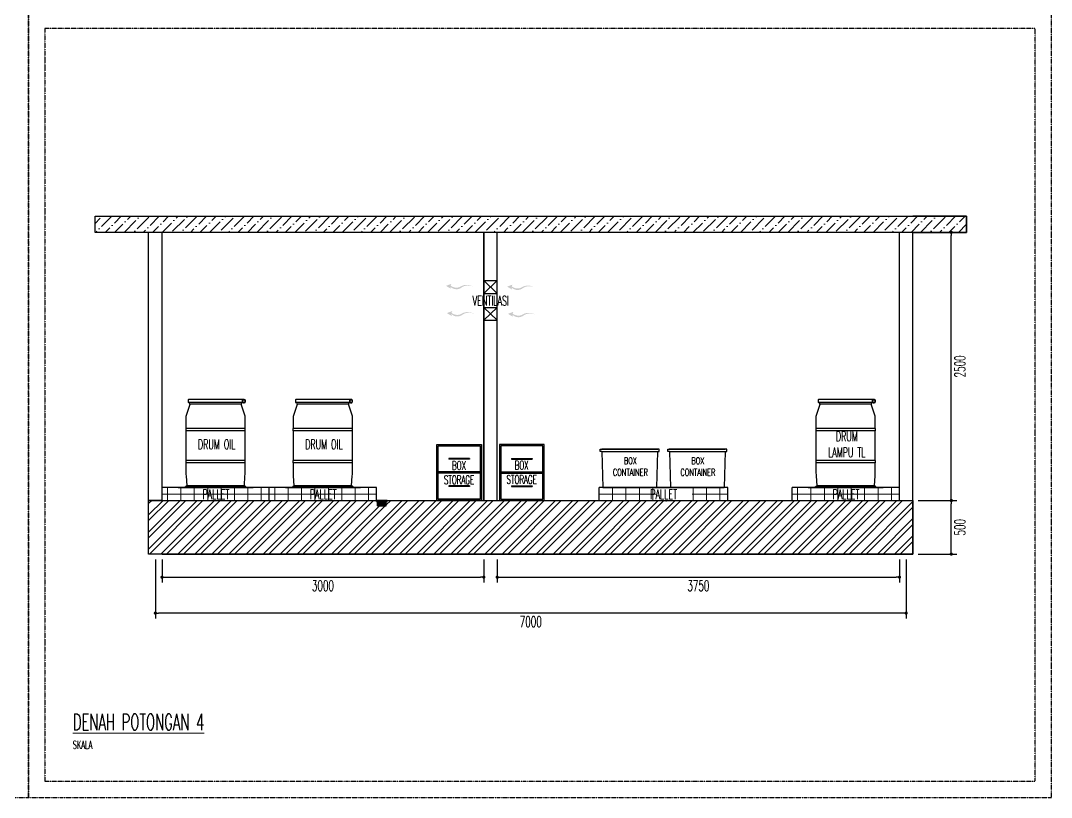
# Model space of a CAD drawing. Header units: millimetres. Extents: x 43312 to 271118, y 7927 to 51490.
# Drawn here: x 194605 to 204215, y 15735 to 22979 of the extents above; entities that cross this region are included whole.
import ezdxf

# ---------------------------------------------------------------- set-up
doc = ezdxf.new("R2010")
doc.units = ezdxf.units.MM
doc.header["$MEASUREMENT"] = 0
doc.linetypes.add('DASHDOT', pattern=[1, 0.5, -0.25, 0, -0.25])
doc.layers.add('C NOTASI', color=3, linetype='Continuous', lineweight=5)
doc.layers.add('inst ME', color=7, linetype='Continuous', lineweight=13)
doc.layers.add('Edges', color=7, linetype='Continuous')
doc.styles.add('300', font='rs.shx', dxfattribs={"width": 0.6, "height": 100})
doc.dimstyles.new('300', dxfattribs={"dimtxt": 50, "dimasz": 30, "dimexe": 50, "dimexo": 50, "dimgap": 30, "dimtad": 2, "dimdec": 0, "dimzin": 0, "dimtxsty": '300', "dimblk": 'DOT', "dimcen": 0.2, "dimclrd": 1, "dimclre": 1, "dimclrt": 3, "dimadec": 0, "dimazin": 0, "dimtfac": 1, "dimtdec": 0, "dimtix": 1, "dimtmove": 0, "dimatfit": 3, "dimfxl": 1, "dimtolj": 1, "dimtzin": 0, "dimarcsym": 0})

# ---------------------------------------------------------------- blocks, each defined once
blk = doc.blocks.new('plastic water drum fr')
at = {"layer": 'Edges'}
for p, q in [((-11.76, 17.52), (-11.77, 17.52)), ((-11.77, 17.52), (-11.77, 17.51)), ((-11.77, 17.52), (-11.69, 17.52)), ((-11.77, 17.51), (-11.77, 17.5)), ((-11.77, 17.51), (-11.69, 17.51)), ((-11.77, 17.5), (-11.77, 16.49)), ((-11.77, 17.5), (-11.69, 17.5)), ((-11.75, 17.53), (-11.76, 17.53)), ((-11.76, 17.53), (-11.76, 17.52)), ((-11.76, 17.53), (-11.68, 17.53)), ((-11.76, 17.52), (-11.69, 17.52)), ((-11.75, 17.53), (-11.75, 17.53)), ((-11.75, 17.53), (-11.75, 17.53)), ((-11.75, 17.53), (-11.74, 17.53)), ((-11.72, 17.53), (-11.74, 17.53)), ((-11.74, 17.53), (-11.74, 17.53)), ((-11.72, 17.53), (-11.72, 17.53)), ((-11.72, 17.53), (-11.71, 17.53)), ((-11.71, 17.53), (-11.7, 17.53)), ((-11.7, 17.53), (-11.68, 17.53)), ((-11.68, 17.53), (-11.69, 17.52)), ((-11.69, 17.52), (-11.69, 17.51)), ((-11.69, 17.52), (-11.69, 17.52)), ((-11.69, 17.52), (-10.71, 17.52)), ((-11.69, 17.52), (-10.71, 17.52)), ((-11.69, 17.51), (-11.69, 17.5)), ((-11.69, 17.51), (-10.71, 17.51)), ((-11.69, 17.5), (-11.69, 16.49)), ((-10.71, 17.5), (-11.69, 17.5)), ((-11.68, 17.53), (-11.68, 17.53)), ((-11.68, 17.53), (-11.67, 17.53)), ((-11.68, 17.53), (-10.71, 17.53)), ((-11.67, 17.53), (-11.67, 17.53)), ((-11.67, 17.53), (-11.67, 17.53)), ((-11.67, 17.53), (-11.67, 17.53)), ((-11.67, 17.53), (-11.67, 17.53)), ((-11.65, 17.53), (-11.67, 17.53)), ((-11.65, 17.53), (-11.54, 17.53)), ((-11.54, 17.55), (-11.53, 17.56)), ((-11.54, 17.53), (-11.54, 17.55)), ((-11.51, 17.53), (-11.54, 17.53)), ((-11.53, 17.6), (-11.52, 17.61)), ((-11.53, 17.59), (-11.53, 17.6)), ((-11.53, 17.58), (-11.53, 17.59)), ((-11.53, 17.56), (-11.53, 17.58)), ((-11.52, 17.63), (-11.51, 17.64)), ((-11.52, 17.61), (-11.52, 17.63)), ((-11.51, 17.65), (-11.5, 17.66)), ((-11.51, 17.64), (-11.51, 17.65)), ((-11.51, 17.53), (-11.51, 17.53)), ((-11.51, 17.53), (-11.41, 17.53)), ((-11.5, 17.66), (-11.48, 17.68)), ((-11.47, 17.68), (-11.48, 17.68)), ((-11.47, 17.68), (-11.44, 17.68)), ((-11.44, 17.68), (-11.07, 17.68)), ((-11.41, 17.57), (-11.41, 17.58)), ((-11.41, 17.58), (-11.41, 17.58)), ((-11.41, 17.56), (-11.41, 17.57)), ((-11.41, 17.55), (-11.41, 17.56)), ((-11.41, 17.55), (-11.41, 17.55)), ((-11.4, 17.55), (-11.41, 17.55)), ((-11.41, 17.55), (-11.41, 17.55)), ((-11.41, 17.55), (-11.4, 17.55)), ((-11.41, 17.54), (-11.41, 17.55)), ((-11.41, 17.55), (-11.41, 17.55)), ((-11.41, 17.53), (-11.41, 17.54)), ((-11.41, 17.54), (-11.41, 17.54)), ((-11.17, 17.54), (-11.41, 17.54)), ((-11.41, 17.53), (-11.36, 17.53)), ((-11.4, 17.55), (-11.4, 17.55)), ((-11.4, 17.55), (-11.22, 17.55)), ((-11.33, 17.53), (-11.36, 17.53)), ((-11.33, 17.53), (-11.33, 17.53)), ((-11.33, 17.53), (-11.17, 17.53)), ((-11.22, 17.55), (-11.21, 17.55)), ((-11.22, 17.55), (-11.22, 17.55)), ((-11.22, 17.55), (-11.12, 17.55)), ((-11.21, 17.55), (-11.2, 17.54)), ((-11.2, 17.54), (-11.19, 17.54)), ((-11.19, 17.54), (-11.17, 17.54)), ((-11.17, 17.53), (-11.17, 17.54)), ((-11.16, 17.53), (-11.17, 17.53)), ((-11.14, 17.53), (-11.16, 17.53)), ((-11.14, 17.53), (-11.13, 17.53)), ((-11.12, 17.53), (-11.13, 17.53)), ((-11.12, 17.55), (-11.12, 17.55)), ((-11.12, 17.55), (-11.12, 17.54)), ((-11.12, 17.55), (-11.1, 17.55)), ((-11.12, 17.54), (-11.12, 17.53)), ((-11.12, 17.53), (-11.12, 17.53)), ((-11.11, 17.53), (-11.12, 17.53)), ((-11.1, 17.53), (-11.11, 17.53)), ((-11.11, 17.53), (-11.11, 17.53)), ((-11.1, 17.53), (-11.11, 17.53)), ((-11.1, 17.55), (-11.09, 17.55)), ((-11.04, 17.53), (-11.1, 17.53)), ((-11.07, 17.68), (-11.06, 17.68)), ((-11.06, 17.68), (-11.03, 17.66)), ((-11.03, 17.53), (-11.04, 17.53)), ((-11.03, 17.53), (-11.04, 17.53)), ((-11.03, 17.66), (-11.03, 17.66)), ((-11.03, 17.66), (-11.02, 17.65)), ((-11.03, 17.53), (-11.03, 17.53)), ((-10.99, 17.53), (-11.03, 17.53)), ((-11.02, 17.65), (-11.01, 17.62)), ((-11.01, 17.62), (-11.01, 17.62)), ((-11.01, 17.62), (-11.01, 17.61)), ((-11.01, 17.61), (-11, 17.6)), ((-11, 17.6), (-11, 17.59)), ((-11, 17.59), (-11, 17.58)), ((-11, 17.58), (-11, 17.56)), ((-11, 17.56), (-11, 17.55)), ((-11, 17.55), (-10.99, 17.54)), ((-10.99, 17.54), (-10.99, 17.53)), ((-10.95, 17.53), (-10.99, 17.53)), ((-10.88, 17.57), (-10.95, 17.53)), ((-10.92, 17.53), (-10.95, 17.53)), ((-10.92, 17.53), (-10.92, 17.53)), ((-10.92, 17.53), (-10.91, 17.53)), ((-10.89, 17.53), (-10.91, 17.53)), ((-10.88, 17.53), (-10.89, 17.53)), ((-10.88, 17.57), (10.88, 17.57)), ((-10.88, 17.53), (-10.87, 17.53)), ((-10.85, 17.53), (-10.87, 17.53)), ((-10.85, 17.53), (-10.83, 17.53)), ((-10.85, 17.53), (-10.85, 17.53)), ((-10.83, 17.53), (-10.81, 17.53)), ((-10.83, 17.53), (-10.83, 17.53)), ((-10.8, 17.53), (-10.81, 17.53)), ((-10.79, 17.53), (-10.8, 17.53)), ((-10.79, 17.53), (-10.78, 17.53)), ((-10.77, 17.53), (-10.78, 17.53)), ((-10.76, 17.53), (-10.77, 17.53)), ((-10.74, 17.53), (-10.76, 17.53)), ((-10.72, 17.53), (-10.74, 17.53)), ((-10.74, 17.53), (-10.74, 17.53)), ((-10.71, 17.53), (-10.72, 17.53)), ((-10.71, 17.53), (-10.71, 17.53)), ((-10.71, 17.53), (-10.69, 17.53)), ((-10.7, 17.53), (-10.71, 17.53)), ((-10.71, 17.53), (-10.71, 17.52)), ((-10.71, 17.52), (-10.69, 17.52)), ((-10.71, 17.52), (-10.71, 17.51)), ((-10.71, 17.52), (-10.69, 17.52)), ((-10.71, 17.52), (-10.71, 17.52)), ((-10.71, 17.51), (-10.71, 17.5)), ((-10.71, 17.51), (-10.69, 17.51)), ((-10.71, 17.5), (-10.69, 17.5)), ((-10.71, 17.5), (-10.71, 16.49)), ((-10.69, 17.53), (-10.7, 17.53)), ((-10.69, 17.53), (-10.69, 17.52)), ((-10.69, 17.53), (-10.67, 17.53)), ((-10.69, 17.53), (-10.69, 17.53)), ((-10.68, 17.53), (-10.69, 17.53)), ((-10.69, 17.52), (-10.69, 17.51)), ((-10.69, 17.52), (-10.69, 17.52)), ((-10.69, 17.52), (-10.67, 17.52)), ((-10.69, 17.52), (-10.67, 17.52)), ((-10.69, 17.51), (-10.69, 17.5)), ((-10.69, 17.51), (-10.67, 17.51)), ((-10.67, 17.5), (-10.69, 17.5)), ((-10.69, 17.5), (-10.69, 16.49)), ((-10.68, 17.53), (-10.66, 17.53)), ((-10.68, 17.53), (-10.68, 17.53)), ((-10.67, 17.53), (-10.66, 17.53)), ((-10.67, 17.52), (-10.67, 17.53)), ((-10.67, 17.52), (-10.65, 17.52)), ((-10.67, 17.51), (-10.67, 17.52)), ((-10.67, 17.52), (-10.66, 17.52)), ((-10.67, 17.52), (-10.67, 17.52)), ((-10.67, 17.51), (-10.67, 17.5)), ((-10.67, 17.51), (-10.65, 17.51)), ((-10.65, 17.5), (-10.67, 17.5)), ((-10.67, 17.5), (-10.67, 16.49)), ((-10.66, 17.52), (-10.66, 17.53)), ((-10.66, 17.53), (-10.64, 17.53)), ((-10.65, 17.53), (-10.66, 17.53)), ((-10.66, 17.53), (-10.66, 17.53)), ((-10.66, 17.52), (-10.64, 17.52)), ((-10.65, 17.52), (-10.66, 17.52)), ((-10.65, 17.53), (-10.65, 17.53)), ((-10.64, 17.53), (-10.65, 17.53)), ((-10.65, 17.52), (-10.64, 17.52)), ((-10.65, 17.51), (-10.65, 17.52)), ((-10.65, 17.51), (-10.65, 17.5)), ((-10.65, 17.51), (-10.64, 17.51)), ((-10.65, 17.5), (-10.64, 17.5)), ((-10.65, 17.5), (-10.65, 16.49)), ((-10.64, 17.53), (-10.63, 17.53)), ((-10.64, 17.52), (-10.64, 17.53)), ((-10.63, 17.53), (-10.64, 17.53)), ((-10.64, 17.52), (-10.64, 17.52)), ((-10.64, 17.52), (-10.63, 17.52)), ((-10.64, 17.51), (-10.64, 17.52)), ((-10.64, 17.52), (-10.62, 17.52)), ((-10.64, 17.51), (-10.64, 17.5)), ((-10.64, 17.51), (-10.62, 17.51)), ((-10.64, 17.5), (-10.62, 17.5)), ((-10.64, 17.5), (-10.64, 16.49)), ((-10.63, 17.53), (-10.62, 17.53)), ((-10.63, 17.53), (-10.63, 17.52)), ((-10.62, 17.53), (-10.63, 17.53)), ((-10.63, 17.52), (-10.61, 17.52)), ((-10.63, 17.52), (-10.62, 17.52)), ((-10.61, 17.52), (-10.62, 17.53)), ((-10.62, 17.53), (-10.61, 17.53)), ((-10.61, 17.53), (-10.62, 17.53)), ((-10.62, 17.53), (-10.62, 17.53)), ((-10.62, 17.52), (-10.61, 17.52)), ((-10.62, 17.52), (-10.62, 17.51)), ((-10.62, 17.51), (-10.62, 17.5)), ((-10.62, 17.51), (-10.61, 17.51)), ((-10.61, 17.5), (-10.62, 17.5)), ((-10.62, 17.5), (-10.62, 16.49)), ((-10.61, 17.53), (-10.6, 17.53)), ((-10.6, 17.52), (-10.61, 17.53)), ((-10.6, 17.53), (-10.61, 17.53)), ((-10.61, 17.53), (-10.61, 17.53)), ((-10.61, 17.53), (-10.61, 17.53)), ((-10.61, 17.52), (-10.6, 17.52)), ((-10.61, 17.52), (-10.61, 17.52)), ((-10.61, 17.52), (-10.6, 17.52)), ((-10.61, 17.51), (-10.61, 17.52)), ((-10.61, 17.51), (-10.61, 17.5)), ((-10.61, 17.51), (-10.6, 17.51)), ((-10.61, 17.5), (-10.6, 17.5)), ((-10.61, 17.5), (-10.61, 16.49)), ((-10.6, 17.53), (-10.59, 17.52)), ((-10.6, 17.53), (-10.6, 17.53)), ((-10.6, 17.53), (-10.59, 17.53)), ((-10.59, 17.53), (-10.6, 17.53)), ((-10.6, 17.53), (-10.6, 17.53)), ((-10.6, 17.52), (-10.6, 17.52)), ((-10.6, 17.52), (-10.59, 17.52)), ((-10.6, 17.52), (-10.59, 17.52)), ((-10.6, 17.51), (-10.6, 17.52)), ((-10.6, 17.51), (-10.6, 17.5)), ((-10.6, 17.51), (-10.59, 17.51)), ((-10.6, 17.5), (-10.59, 17.5)), ((-10.6, 17.5), (-10.6, 16.49)), ((-10.59, 17.52), (-10.59, 17.53)), ((-10.59, 17.52), (-10.59, 17.52)), ((-10.59, 17.52), (-10.59, 17.52)), ((-10.59, 17.52), (-10.58, 17.52)), ((-10.58, 17.52), (-10.59, 17.52)), ((-10.59, 17.52), (-10.59, 17.51)), ((-10.59, 17.51), (-10.59, 17.5)), ((-10.59, 17.51), (-10.58, 17.51)), ((-10.58, 17.5), (-10.59, 17.5)), ((-10.59, 17.5), (-10.59, 16.49)), ((-10.58, 17.51), (-10.58, 17.52)), ((-10.58, 17.51), (-10.58, 17.5)), ((-10.58, 17.5), (-10.58, 16.49)), ((10.88, 17.57), (11.02, 17.49)), ((11.02, 17.49), (11.02, 16.47)), ((-11.82, 10.97), (-10.21, 15.71)), ((-11.77, 16.49), (-11.77, 16.49)), ((-11.77, 16.48), (-11.77, 16.49)), ((-11.69, 16.49), (-11.77, 16.49)), ((-11.69, 16.49), (-11.77, 16.49)), ((-11.76, 16.48), (-11.77, 16.48)), ((-11.69, 16.48), (-11.77, 16.48)), ((-11.76, 16.47), (-11.76, 16.48)), ((-11.69, 16.48), (-11.76, 16.48)), ((-11.75, 16.47), (-11.76, 16.47)), ((-11.68, 16.47), (-11.76, 16.47)), ((-11.75, 16.47), (-11.75, 16.47)), ((-11.75, 16.47), (-11.75, 16.47)), ((-11.75, 16.47), (-11.74, 16.47)), ((-11.74, 16.47), (-11.72, 16.47)), ((-11.72, 16.47), (-11.72, 16.47)), ((-11.68, 16.47), (-11.72, 16.47)), ((-11.69, 16.49), (-11.69, 16.49)), ((-11.69, 16.48), (-11.69, 16.49)), ((-10.71, 16.49), (-11.69, 16.49)), ((-10.71, 16.49), (-11.69, 16.49)), ((-11.69, 16.48), (-11.69, 16.48)), ((-11.68, 16.47), (-11.69, 16.48)), ((-10.71, 16.48), (-11.69, 16.48)), ((-10.71, 16.48), (-11.69, 16.48)), ((-11.68, 16.47), (-11.68, 16.47)), ((-11.67, 16.47), (-11.68, 16.47)), ((-10.71, 16.47), (-11.68, 16.47)), ((-11.67, 16.47), (-11.67, 16.47)), ((-11.67, 16.47), (-11.67, 16.47)), ((-11.67, 16.47), (-11.67, 16.47)), ((-11.67, 16.47), (-11.53, 16.47)), ((-11.53, 16.45), (-11.53, 16.47)), ((-11.51, 16.47), (-11.53, 16.47)), ((-11.53, 16.43), (-11.53, 16.45)), ((-11.53, 16.42), (-11.53, 16.43)), ((-11.52, 16.4), (-11.53, 16.42)), ((-11.52, 16.39), (-11.52, 16.4)), ((-11.52, 16.39), (-11.51, 16.36)), ((-11.51, 16.47), (-11.41, 16.47)), ((-11.51, 16.47), (-11.51, 16.47)), ((-11.51, 16.35), (-11.51, 16.36)), ((-11.5, 16.34), (-11.51, 16.35)), ((-11.49, 16.33), (-11.5, 16.34)), ((-11.49, 16.32), (-11.49, 16.33)), ((-11.49, 16.32), (-11.46, 16.31)), ((-11.46, 16.31), (-11.46, 16.3)), ((-11.46, 16.3), (-11.43, 16.3)), ((-11.08, 16.3), (-11.43, 16.3)), ((-11.41, 16.46), (-11.41, 16.47)), ((-11.38, 16.47), (-11.41, 16.47)), ((-11.41, 16.46), (-11.41, 16.46)), ((-11.41, 16.45), (-11.41, 16.46)), ((-11.17, 16.46), (-11.41, 16.46)), ((-11.4, 16.45), (-11.41, 16.45)), ((-11.41, 16.44), (-11.41, 16.45)), ((-11.41, 16.45), (-11.41, 16.45)), ((-11.13, 16.44), (-11.41, 16.44)), ((-11.41, 16.43), (-11.41, 16.44)), ((-11.4, 16.42), (-11.41, 16.43)), ((-11.39, 16.45), (-11.4, 16.45)), ((-11.4, 16.42), (-11.4, 16.42)), ((-11.4, 16.42), (-11.4, 16.42)), ((-11.4, 16.42), (-11.4, 16.42)), ((-11.4, 16.41), (-11.4, 16.42)), ((-11.38, 16.44), (-11.39, 16.45)), ((-11.38, 16.47), (-11.36, 16.47)), ((-11.38, 16.47), (-11.38, 16.47)), ((-11.36, 16.44), (-11.38, 16.44)), ((-11.33, 16.47), (-11.36, 16.47)), ((-11.35, 16.44), (-11.36, 16.44)), ((-11.34, 16.44), (-11.35, 16.44)), ((-11.33, 16.44), (-11.34, 16.44)), ((-11.33, 16.47), (-11.31, 16.47)), ((-11.33, 16.47), (-11.33, 16.47)), ((-11.32, 16.44), (-11.33, 16.44)), ((-11.31, 16.44), (-11.32, 16.44)), ((-11.31, 16.47), (-11.31, 16.47)), ((-11.31, 16.47), (-11.25, 16.47)), ((-11.31, 16.44), (-11.3, 16.44)), ((-11.31, 16.44), (-11.31, 16.44)), ((-11.3, 16.44), (-11.3, 16.44)), ((-11.3, 16.44), (-11.3, 16.44)), ((-11.3, 16.44), (-11.29, 16.44)), ((-11.3, 16.44), (-11.3, 16.44)), ((-11.29, 16.44), (-11.27, 16.44)), ((-11.27, 16.44), (-11.26, 16.44)), ((-11.26, 16.44), (-11.25, 16.44)), ((-11.25, 16.47), (-11.24, 16.47)), ((-11.25, 16.44), (-11.24, 16.44)), ((-11.24, 16.47), (-11.23, 16.47)), ((-11.24, 16.47), (-11.24, 16.47)), ((-11.24, 16.44), (-11.23, 16.45)), ((-11.23, 16.47), (-11.19, 16.47)), ((-11.23, 16.45), (-11.22, 16.45)), ((-11.22, 16.45), (-11.21, 16.45)), ((-11.21, 16.45), (-11.2, 16.45)), ((-11.2, 16.45), (-11.19, 16.46)), ((-11.19, 16.47), (-11.17, 16.47)), ((-11.19, 16.46), (-11.17, 16.46)), ((-11.17, 16.47), (-11.17, 16.46)), ((-11.14, 16.47), (-11.17, 16.47)), ((-11.13, 16.47), (-11.14, 16.47)), ((-11.13, 16.47), (-11.12, 16.47)), ((-11.12, 16.45), (-11.13, 16.44)), ((-11.11, 16.44), (-11.13, 16.44)), ((-11.12, 16.47), (-11.12, 16.46)), ((-11.12, 16.47), (-11.12, 16.47)), ((-11.02, 16.47), (-11.12, 16.47)), ((-11.12, 16.46), (-11.12, 16.45)), ((-11.11, 16.44), (-11.11, 16.44)), ((-11.11, 16.44), (-11.11, 16.44)), ((-11.08, 16.3), (-11.05, 16.32)), ((-11.08, 16.3), (-11.08, 16.3)), ((-11.04, 16.33), (-11.05, 16.32)), ((-11.03, 16.34), (-11.04, 16.33)), ((-11.04, 16.33), (-11.04, 16.33)), ((-11.03, 16.34), (-11.02, 16.37)), ((-11.02, 16.47), (-11.02, 16.47)), ((-11.02, 16.47), (-10.98, 16.47)), ((-11.02, 16.47), (-11, 16.45)), ((-11.01, 16.38), (-11.02, 16.37)), ((-11, 16.41), (-11.01, 16.4)), ((-11.01, 16.4), (-11.01, 16.38)), ((-11, 16.45), (-11, 16.45)), ((-11, 16.45), (-11, 16.43)), ((-11, 16.45), (-10.88, 16.39)), ((-11, 16.43), (-11, 16.41)), ((-10.98, 16.47), (-10.92, 16.47)), ((-10.92, 16.47), (-10.91, 16.47)), ((-10.92, 16.47), (-10.92, 16.47)), ((-10.91, 16.47), (-10.9, 16.47)), ((-10.9, 16.47), (-10.89, 16.47)), ((-10.87, 16.47), (-10.89, 16.47)), ((-10.44, 16.39), (-10.88, 16.39)), ((-10.87, 16.47), (-10.85, 16.47)), ((-10.87, 16.47), (-10.87, 16.47)), ((-10.85, 16.47), (-10.85, 16.47)), ((-10.85, 16.47), (-10.84, 16.47)), ((-10.84, 16.47), (-10.83, 16.47)), ((-10.81, 16.47), (-10.83, 16.47)), ((-10.81, 16.47), (-10.8, 16.47)), ((-10.81, 16.47), (-10.81, 16.47)), ((-10.8, 16.47), (-10.79, 16.47)), ((-10.79, 16.47), (-10.78, 16.47)), ((-10.76, 16.47), (-10.78, 16.47)), ((-10.76, 16.47), (-10.74, 16.47)), ((-10.76, 16.47), (-10.76, 16.47)), ((-10.74, 16.47), (-10.72, 16.47)), ((-10.74, 16.47), (-10.74, 16.47)), ((-10.71, 16.47), (-10.72, 16.47)), ((-10.71, 16.49), (-10.69, 16.49)), ((-10.71, 16.49), (-10.71, 16.49)), ((-10.71, 16.48), (-10.71, 16.49)), ((-10.71, 16.49), (-10.69, 16.49)), ((-10.71, 16.48), (-10.69, 16.48)), ((-10.71, 16.48), (-10.69, 16.48)), ((-10.71, 16.48), (-10.71, 16.48)), ((-10.71, 16.47), (-10.71, 16.48)), ((-10.71, 16.47), (-10.69, 16.47)), ((-10.71, 16.47), (-10.71, 16.47)), ((-10.7, 16.47), (-10.71, 16.47)), ((-10.69, 16.47), (-10.7, 16.47)), ((-10.67, 16.49), (-10.69, 16.49)), ((-10.69, 16.49), (-10.69, 16.49)), ((-10.69, 16.48), (-10.69, 16.49)), ((-10.69, 16.49), (-10.67, 16.49)), ((-10.69, 16.48), (-10.69, 16.48)), ((-10.69, 16.47), (-10.69, 16.48)), ((-10.69, 16.48), (-10.67, 16.48)), ((-10.69, 16.48), (-10.67, 16.48)), ((-10.69, 16.47), (-10.67, 16.47)), ((-10.69, 16.47), (-10.69, 16.47)), ((-10.69, 16.47), (-10.68, 16.47)), ((-10.69, 16.47), (-10.69, 16.47)), ((-10.68, 16.47), (-10.67, 16.47)), ((-10.68, 16.47), (-10.68, 16.47)), ((-10.65, 16.49), (-10.67, 16.49)), ((-10.67, 16.49), (-10.67, 16.49)), ((-10.67, 16.49), (-10.65, 16.49)), ((-10.67, 16.49), (-10.67, 16.48)), ((-10.67, 16.48), (-10.65, 16.48)), ((-10.67, 16.48), (-10.66, 16.48)), ((-10.67, 16.48), (-10.67, 16.48)), ((-10.67, 16.48), (-10.67, 16.47)), ((-10.67, 16.47), (-10.66, 16.47)), ((-10.67, 16.47), (-10.66, 16.47)), ((-10.65, 16.48), (-10.66, 16.48)), ((-10.66, 16.48), (-10.66, 16.47)), ((-10.66, 16.48), (-10.64, 16.48)), ((-10.66, 16.47), (-10.64, 16.47)), ((-10.66, 16.47), (-10.65, 16.47)), ((-10.66, 16.47), (-10.66, 16.47)), ((-10.66, 16.47), (-10.65, 16.47)), ((-10.65, 16.49), (-10.64, 16.49)), ((-10.65, 16.49), (-10.65, 16.49)), ((-10.65, 16.49), (-10.65, 16.48)), ((-10.65, 16.49), (-10.64, 16.49)), ((-10.65, 16.48), (-10.64, 16.48)), ((-10.65, 16.47), (-10.65, 16.47)), ((-10.65, 16.47), (-10.64, 16.47)), ((-10.62, 16.49), (-10.64, 16.49)), ((-10.64, 16.49), (-10.64, 16.49)), ((-10.64, 16.48), (-10.64, 16.49)), ((-10.64, 16.49), (-10.62, 16.49)), ((-10.64, 16.48), (-10.64, 16.48)), ((-10.64, 16.47), (-10.64, 16.48)), ((-10.64, 16.48), (-10.63, 16.48)), ((-10.64, 16.48), (-10.62, 16.48)), ((-10.64, 16.47), (-10.63, 16.47)), ((-10.64, 16.47), (-10.64, 16.47)), ((-10.64, 16.47), (-10.63, 16.47)), ((-10.64, 16.47), (-10.62, 16.47)), ((-10.62, 16.48), (-10.63, 16.48)), ((-10.63, 16.48), (-10.63, 16.47)), ((-10.63, 16.48), (-10.61, 16.48)), ((-10.63, 16.47), (-10.62, 16.47)), ((-10.63, 16.47), (-10.62, 16.47)), ((-10.61, 16.49), (-10.62, 16.49)), ((-10.62, 16.49), (-10.62, 16.49)), ((-10.62, 16.49), (-10.62, 16.48)), ((-10.62, 16.49), (-10.61, 16.49)), ((-10.61, 16.48), (-10.62, 16.47)), ((-10.62, 16.48), (-10.61, 16.48)), ((-10.62, 16.47), (-10.61, 16.47)), ((-10.61, 16.47), (-10.62, 16.47)), ((-10.62, 16.47), (-10.62, 16.47)), ((-10.62, 16.47), (-10.62, 16.47)), ((-10.61, 16.49), (-10.6, 16.49)), ((-10.61, 16.49), (-10.61, 16.49)), ((-10.61, 16.49), (-10.6, 16.49)), ((-10.61, 16.49), (-10.61, 16.48)), ((-10.61, 16.48), (-10.6, 16.48)), ((-10.61, 16.48), (-10.6, 16.48)), ((-10.61, 16.48), (-10.61, 16.48)), ((-10.61, 16.47), (-10.6, 16.48)), ((-10.6, 16.47), (-10.61, 16.47)), ((-10.61, 16.47), (-10.6, 16.47)), ((-10.61, 16.47), (-10.61, 16.47)), ((-10.61, 16.47), (-10.61, 16.47)), ((-10.59, 16.49), (-10.6, 16.49)), ((-10.6, 16.49), (-10.6, 16.49)), ((-10.6, 16.48), (-10.6, 16.49)), ((-10.6, 16.49), (-10.59, 16.49)), ((-10.6, 16.48), (-10.6, 16.48)), ((-10.6, 16.48), (-10.59, 16.48)), ((-10.6, 16.48), (-10.59, 16.48)), ((-10.59, 16.48), (-10.6, 16.47)), ((-10.59, 16.47), (-10.6, 16.47)), ((-10.6, 16.47), (-10.59, 16.47)), ((-10.6, 16.47), (-10.6, 16.47)), ((-10.6, 16.47), (-10.6, 16.47)), ((-10.58, 16.49), (-10.59, 16.49)), ((-10.59, 16.49), (-10.59, 16.49)), ((-10.59, 16.49), (-10.59, 16.48)), ((-10.59, 16.49), (-10.58, 16.49)), ((-10.58, 16.48), (-10.59, 16.48)), ((-10.59, 16.48), (-10.59, 16.47)), ((-10.59, 16.48), (-10.59, 16.48)), ((-10.59, 16.48), (-10.59, 16.48)), ((-10.59, 16.48), (-10.58, 16.48)), ((-10.58, 16.49), (-10.58, 16.49)), ((-10.58, 16.49), (-10.58, 16.48)), ((-10.35, 15.91), (-10.44, 16.39)), ((-10.44, 16.39), (10.44, 16.39)), ((-10.35, 15.71), (-10.35, 15.91)), ((-10.35, 15.71), (-10.21, 15.71)), ((-10.21, 15.71), (10.21, 15.71)), ((10.21, 15.71), (10.35, 15.71)), ((11.82, 10.97), (10.21, 15.71)), ((10.35, 15.91), (10.44, 16.39)), ((10.35, 15.71), (10.35, 15.91)), ((10.44, 16.39), (10.88, 16.39)), ((11.02, 16.47), (10.88, 16.39)), ((-11.82, 5.94), (-11.82, 10.97)), ((11.82, 5.94), (11.82, 10.97)), ((-11.87, 5.02), (-11.87, 5.94)), ((-11.82, 5.94), (-11.87, 5.94)), ((-11.87, 5.02), (-11.82, 5.02)), ((-11.82, 5.94), (11.82, 5.94)), ((-11.82, -6.85), (-11.82, 5.02)), ((-11.82, 5.02), (11.82, 5.02)), ((11.87, 5.94), (11.82, 5.94)), ((11.82, 5.02), (11.87, 5.02)), ((11.82, -6.85), (11.82, 5.02)), ((11.87, 5.02), (11.87, 5.94)), ((-11.87, -7.77), (-11.87, -6.85)), ((-11.82, -6.85), (-11.87, -6.85)), ((-11.87, -7.77), (-11.82, -7.77)), ((-11.82, -6.85), (11.82, -6.85)), ((-11.82, -11.35), (-11.82, -7.77)), ((-11.82, -7.77), (11.82, -7.77)), ((11.87, -6.85), (11.82, -6.85)), ((11.82, -7.77), (11.87, -7.77)), ((11.82, -11.35), (11.82, -7.77)), ((11.87, -7.77), (11.87, -6.85)), ((-11.81, -11.9), (-11.82, -11.35)), ((-11.78, -12.44), (-11.81, -11.9)), ((11.78, -12.44), (11.81, -11.9)), ((11.81, -11.9), (11.82, -11.35)), ((-11.74, -12.98), (-11.78, -12.44)), ((-11.48, -16.92), (-11.74, -12.98)), ((11.48, -16.92), (11.74, -12.98)), ((11.74, -12.98), (11.78, -12.44)), ((-12.08, -17.68), (-12.08, -17.28)), ((-11.88, -17.28), (-12.08, -17.28)), ((-12.08, -17.68), (12.08, -17.68)), ((-11.88, -17.28), (-11.78, -16.92)), ((-11.88, -17.28), (11.88, -17.28)), ((-11.48, -16.92), (-11.78, -16.92)), ((-11.48, -16.92), (11.48, -16.92)), ((11.78, -16.92), (11.48, -16.92)), ((11.88, -17.28), (11.78, -16.92)), ((12.08, -17.28), (11.88, -17.28)), ((12.08, -17.68), (12.08, -17.28))]:
    blk.add_line(p, q, dxfattribs=at)
blk = doc.blocks.new('_Dot')
at = {"color": 0, "lineweight": -2}
blk.add_line((-0.5, 0), (-1, 0), dxfattribs=at)
at = {"color": 0, "const_width": 0.5}
blk.add_lwpolyline([(-0.25, 0, 1), (0.25, 0, 1)], format="xyb", close=True, dxfattribs=at)
blk = doc.blocks.new('*D95')
at = {"color": 1, "lineweight": -2, "transparency": 16777216}
for p, q in [((202973.7, 21004.3), (203332.2, 21004.3)), ((203282.2, 18534.3), (203282.2, 20974.3)), ((202973.7, 18504.3), (203332.2, 18504.3))]:
    blk.add_line(p, q, dxfattribs=at)
at = {"layer": 'Defpoints', "color": 0, "transparency": 16777216}
for p in [(202923.7, 21004.3), (203282.2, 21004.3), (202923.7, 18504.3)]:
    blk.add_point(p, dxfattribs=at)
at = {"color": 1, "lineweight": -2, "transparency": 16777216, "xscale": 30, "yscale": 30, "zscale": 30}
for p, rotation in [((203282.2, 21004.3), 90), ((203282.2, 18504.3), 270)]:
    blk.add_blockref('_Dot', p, dxfattribs=dict(at, rotation=rotation))
at = {"color": 3, "transparency": 16777216, "insert": (203362.2, 19754.3), "char_height": 100, "attachment_point": 5, "rotation": 90, "style": '300'}
blk.add_mtext('\\A1;2500', dxfattribs=at)
blk = doc.blocks.new('*D96')
at = {"color": 1, "lineweight": -2, "transparency": 16777216}
for p, q in [((202973.7, 18504.3), (203332.2, 18504.3)), ((203282.2, 18034.3), (203282.2, 18474.3)), ((202973.7, 18004.3), (203332.2, 18004.3))]:
    blk.add_line(p, q, dxfattribs=at)
at = {"layer": 'Defpoints', "color": 0, "transparency": 16777216}
for p in [(202923.7, 18504.3), (203282.2, 18504.3), (202923.7, 18004.3)]:
    blk.add_point(p, dxfattribs=at)
at = {"color": 1, "lineweight": -2, "transparency": 16777216, "xscale": 30, "yscale": 30, "zscale": 30}
for p, rotation in [((203282.2, 18504.3), 90), ((203282.2, 18004.3), 270)]:
    blk.add_blockref('_Dot', p, dxfattribs=dict(at, rotation=rotation))
at = {"color": 3, "transparency": 16777216, "insert": (203362.2, 18254.3), "char_height": 100, "attachment_point": 5, "rotation": 90, "style": '300'}
blk.add_mtext('\\A1;500', dxfattribs=at)
blk = doc.blocks.new('*D78')
at = {"color": 1, "lineweight": -2, "transparency": 16777216}
for p, q in [((195861.2, 17954.3), (195861.2, 17404)), ((202861.2, 17954.3), (202861.2, 17404)), ((202831.2, 17454), (195891.2, 17454))]:
    blk.add_line(p, q, dxfattribs=at)
at = {"layer": 'Defpoints', "color": 0, "transparency": 16777216}
for p in [(195861.2, 18004.3), (202861.2, 18004.3), (195861.2, 17454)]:
    blk.add_point(p, dxfattribs=at)
at = {"color": 1, "lineweight": -2, "transparency": 16777216, "xscale": 30, "yscale": 30, "zscale": 30, "rotation": 180}
blk.add_blockref('_Dot', (195861.2, 17454), dxfattribs=at)
at = {"color": 1, "lineweight": -2, "transparency": 16777216, "xscale": 30, "yscale": 30, "zscale": 30}
blk.add_blockref('_Dot', (202861.2, 17454), dxfattribs=at)
at = {"color": 3, "transparency": 16777216, "insert": (199361.2, 17374), "char_height": 100, "attachment_point": 5, "style": '300'}
blk.add_mtext('\\A1;7000', dxfattribs=at)
blk = doc.blocks.new('*D79')
at = {"color": 1, "lineweight": -2, "transparency": 16777216}
for p, q in [((195923.7, 17954.3), (195923.7, 17738.7)), ((198923.7, 17954.3), (198923.7, 17738.7)), ((195953.7, 17788.7), (198893.7, 17788.7))]:
    blk.add_line(p, q, dxfattribs=at)
at = {"layer": 'Defpoints', "color": 0, "transparency": 16777216}
for p in [(195923.7, 18004.3), (198923.7, 18004.3), (198923.7, 17788.7)]:
    blk.add_point(p, dxfattribs=at)
at = {"color": 1, "lineweight": -2, "transparency": 16777216, "xscale": 30, "yscale": 30, "zscale": 30, "rotation": 180}
blk.add_blockref('_Dot', (195923.7, 17788.7), dxfattribs=at)
at = {"color": 1, "lineweight": -2, "transparency": 16777216, "xscale": 30, "yscale": 30, "zscale": 30}
blk.add_blockref('_Dot', (198923.7, 17788.7), dxfattribs=at)
at = {"color": 3, "transparency": 16777216, "insert": (197423.7, 17708.7), "char_height": 100, "attachment_point": 5, "style": '300'}
blk.add_mtext('\\A1;3000', dxfattribs=at)
blk = doc.blocks.new('*D80')
at = {"color": 1, "lineweight": -2, "transparency": 16777216}
for p, q in [((199048.7, 17954.3), (199048.7, 17738.7)), ((202798.7, 17954.3), (202798.7, 17738.7)), ((199078.7, 17788.7), (202768.7, 17788.7))]:
    blk.add_line(p, q, dxfattribs=at)
at = {"layer": 'Defpoints', "color": 0, "transparency": 16777216}
for p in [(199048.7, 18004.3), (202798.7, 18004.3), (202798.7, 17788.7)]:
    blk.add_point(p, dxfattribs=at)
at = {"color": 1, "lineweight": -2, "transparency": 16777216, "xscale": 30, "yscale": 30, "zscale": 30, "rotation": 180}
blk.add_blockref('_Dot', (199048.7, 17788.7), dxfattribs=at)
at = {"color": 1, "lineweight": -2, "transparency": 16777216, "xscale": 30, "yscale": 30, "zscale": 30}
blk.add_blockref('_Dot', (202798.7, 17788.7), dxfattribs=at)
at = {"color": 3, "transparency": 16777216, "insert": (200923.7, 17708.7), "char_height": 100, "attachment_point": 5, "style": '300'}
blk.add_mtext('\\A1;3750', dxfattribs=at)

msp = doc.modelspace()

# ---------------------------------------------------------------- hatches: boundary and pattern name
h = msp.add_hatch()
h.set_pattern_fill('ANSI31', color=256, scale=200, angle=45)
h.set_pattern_definition([(90, (127631.63, 0), (-25, 0), [])])
h.paths.add_polyline_path([(198023.7, 18504.3), (197923.7, 18504.3), (197923.7, 18494.3), (198023.7, 18494.3)])
h = msp.add_hatch()
h.set_pattern_fill('CORK', color=256, scale=60)
h.set_pattern_definition([(0, (127631.629, 0), (0, 7.5), []), (135, (127635.38, -3.75), (-15, -15), [10.606602, -10.606602]), (135, (127637.254, -3.75), (-15, -15), [10.606602, -10.606602]), (135, (127639.13, -3.75), (-15, -15), [10.606602, -10.606602])])
h.paths.add_polyline_path([(198013.7, 18494.3), (197933.7, 18494.3), (197933.7, 18454.3), (198013.7, 18454.3)])
at = {"layer": 'inst ME'}
h = msp.add_hatch(dxfattribs=at)
h.set_pattern_fill('ANSI36', color=4, scale=500)
h.set_pattern_definition([(45, (127631.63, 0), (33.14563, 121.53398), [156.25, -31.25, 0, -31.25])])
h.paths.add_polyline_path([(203423.7, 21154.3), (195298.7, 21154.3), (195298.7, 21004.3), (203423.7, 21004.3)])
h = msp.add_hatch(color=4, dxfattribs=at)
h.dxf.hatch_style = 1
h.paths.add_polyline_path([(198615.8, 20478.7), (198613.2, 20497.3, 0.398617), (198720.1, 20493.5, -0.256098), (198823.7, 20498.2, 0.254419), (198716, 20504.2, -0.347199), (198613.2, 20509.3), (198622.3, 20524.8), (198571.3, 20505.9)])
h = msp.add_hatch(color=4, dxfattribs=at)
h.dxf.hatch_style = 1
h.paths.add_polyline_path([(199185.7, 20471.7), (199183.1, 20490.3, 0.398617), (199290, 20486.5, -0.256098), (199393.7, 20491.2, 0.254419), (199286, 20497.2, -0.347199), (199183.1, 20502.3), (199192.2, 20517.8), (199141.3, 20498.9)])
h = msp.add_hatch(color=4, dxfattribs=at)
h.dxf.hatch_style = 1
h.paths.add_polyline_path([(198623.8, 20224.7), (198621.2, 20243.3, 0.398617), (198728.1, 20239.6, -0.256098), (198831.7, 20244.2, 0.254419), (198724, 20250.2, -0.347199), (198621.2, 20255.4), (198630.3, 20270.9), (198579.3, 20252)])
h = msp.add_hatch(color=4, dxfattribs=at)
h.dxf.hatch_style = 1
h.paths.add_polyline_path([(199193.7, 20217.7), (199191.1, 20236.3, 0.398617), (199298, 20232.5, -0.256098), (199401.7, 20237.2, 0.254419), (199294, 20243.2, -0.347199), (199191.1, 20248.4), (199200.2, 20263.9), (199149.2, 20244.9)])
h = msp.add_hatch(dxfattribs=at)
h.set_pattern_fill('ANSI37', color=129, scale=1000, angle=45)
h.set_pattern_definition([(90, (136349.18, -1312), (-125, 0), []), (180, (136349.18, -1312), (-7e-15, -125), [])])
h.paths.add_polyline_path([(195923.7, 18624.3), (196923.7, 18624.3), (196923.7, 18504.3), (195923.7, 18504.3)])
h.paths.add_polyline_path([(196590, 18495), (196262.1, 18495), (196262.1, 18630), (196590, 18630)], flags=9)
h = msp.add_hatch(dxfattribs=at)
h.set_pattern_fill('ANSI37', color=129, scale=1000, angle=45)
h.set_pattern_definition([(90, (137349.18, -1312), (-125, 0), []), (180, (137349.18, -1312), (-7e-15, -125), [])])
h.paths.add_polyline_path([(196923.7, 18624.3), (197923.7, 18624.3), (197923.7, 18504.3), (196923.7, 18504.3)])
h.paths.add_polyline_path([(197590, 18495), (197262.1, 18495), (197262.1, 18630), (197590, 18630)], flags=9)
h = msp.add_hatch(dxfattribs=at)
h.set_pattern_fill('ANSI37', color=129, scale=1000, angle=45)
h.set_pattern_definition([(90, (140623.79, -1312), (-125, 0), []), (180, (140623.79, -1312), (-7e-15, -125), [])])
h.paths.add_polyline_path([(199998.7, 18624.3), (201198.3, 18624.3), (201198.3, 18504.3), (199998.7, 18504.3)])
h.paths.add_polyline_path([(200864.6, 18495), (200536.7, 18495), (200536.7, 18630), (200864.6, 18630)])
h = msp.add_hatch(dxfattribs=at)
h.set_pattern_fill('ANSI37', color=129, scale=1000, angle=45)
h.set_pattern_definition([(90, (142223.79, -1312), (-125, 0), []), (180, (142223.79, -1312), (-7e-15, -125), [])])
h.paths.add_polyline_path([(201798.3, 18624.3), (202798.3, 18624.3), (202798.3, 18504.3), (201798.3, 18504.3)])
h.paths.add_polyline_path([(202464.6, 18495), (202136.7, 18495), (202136.7, 18630), (202464.6, 18630)], flags=9)
h = msp.add_hatch(dxfattribs=at)
h.set_pattern_fill('ANSI32', color=129, scale=300)
h.set_pattern_definition([(45, (127631.63, 0), (-79.54951, 79.54951), []), (45, (127684.66, 0), (-79.54951, 79.54951), [])])
h.paths.add_polyline_path([(202923.7, 18504.3), (198023.7, 18504.3), (198023.7, 18494.3), (198013.7, 18494.3), (198013.7, 18454.3), (197933.7, 18454.3), (197933.7, 18494.3), (197923.7, 18494.3), (197923.7, 18504.3), (195798.7, 18504.3), (195798.7, 18004.3), (202923.7, 18004.3)])

# ---------------------------------------------------------------- linework, layer by layer
at = {"linetype": 'DASHDOT'}
for points in [[(185145.1, 15735.3), (194680.1, 15735.3), (194680.1, 23054.3), (185145.1, 23054.3)], [(194680.1, 15735.3), (204215.1, 15735.3), (204215.1, 23054.3), (194680.1, 23054.3)], [(194830.1, 15885.3), (204065.1, 15885.3), (204065.1, 22904.3), (194830.1, 22904.3)]]:
    msp.add_lwpolyline(points, close=True, dxfattribs=at)
for points in [[(195798.7, 21004.3), (195298.7, 21004.3), (195298.7, 21154.3), (195798.7, 21154.3)], [(202923.7, 21004.3), (203423.7, 21004.3), (203423.7, 21154.3), (202923.7, 21154.3)], [(195798.7, 18004.3), (195798.7, 21004.3)], [(195923.7, 18504.3), (195923.7, 21004.3)], [(198923.7, 18504.3), (198923.7, 21004.3)], [(199048.7, 18504.3), (199048.7, 21004.3)], [(202798.7, 18504.3), (202798.7, 21004.3)], [(202923.7, 18004.3), (202923.7, 21004.3)], [(198923.7, 20554.3), (199048.7, 20554.3)], [(199048.7, 20434.3), (198923.7, 20554.3)], [(198923.7, 20434.3), (199048.7, 20554.3)], [(198923.7, 20434.3), (199048.7, 20434.3)], [(198923.7, 20304.3), (199048.7, 20304.3)], [(198923.7, 20184.3), (199048.7, 20304.3)], [(199048.7, 20184.3), (198923.7, 20304.3)], [(198923.7, 20184.3), (199048.7, 20184.3)], [(200023.9, 18960.8), (200009.7, 18960.8), (200009.7, 18981.4), (200544.8, 18981.4)], [(200544.1, 18960.8), (200558.4, 18960.8), (200558.4, 18981.4), (200023.3, 18981.4)], [(200023.9, 18960.8), (200034, 18624.3)], [(200023.9, 18960.8), (200544.1, 18960.8)], [(200544.1, 18960.8), (200534, 18624.3)], [(200653.7, 18960.8), (200639.4, 18960.8), (200639.4, 18981.4), (201174.5, 18981.4)], [(201173.9, 18960.8), (201188.2, 18960.8), (201188.2, 18981.4), (200653.1, 18981.4)], [(200653.7, 18960.8), (200663.8, 18624.3)], [(200653.7, 18960.8), (201173.9, 18960.8)], [(201173.9, 18960.8), (201163.8, 18624.3)], [(198791, 18895.3), (198597.6, 18895.3)], [(198597.6, 18895.3), (198597.6, 18890.3)], [(198791, 18890.3), (198597.6, 18890.3)], [(198791, 18895.3), (198791, 18890.3)], [(199181.5, 18895.3), (199374.9, 18895.3)], [(199181.5, 18895.3), (199181.5, 18890.3)], [(199181.5, 18890.3), (199374.9, 18890.3)], [(199374.9, 18895.3), (199374.9, 18890.3)], [(198891, 18770.3), (198497.6, 18770.3)], [(198891, 18760.3), (198497.6, 18760.3)], [(199081.5, 18770.3), (199474.9, 18770.3)], [(199081.5, 18760.3), (199474.9, 18760.3)], [(196923.7, 18504.3), (196923.7, 18624.3), (195923.7, 18624.3)], [(196073.7, 18624.3), (196773.7, 18624.3)], [(197923.7, 18504.3), (197923.7, 18624.3), (196923.7, 18624.3)], [(197073.7, 18624.3), (197773.7, 18624.3)], [(197923.7, 18494.3), (197923.7, 18624.3)], [(198791, 18640.3), (198597.6, 18640.3)], [(198597.6, 18640.3), (198597.6, 18635.3)], [(198791, 18635.3), (198597.6, 18635.3)], [(198791, 18640.3), (198791, 18635.3)], [(199181.5, 18640.3), (199374.9, 18640.3)], [(199181.5, 18640.3), (199181.5, 18635.3)], [(199181.5, 18635.3), (199374.9, 18635.3)], [(199374.9, 18640.3), (199374.9, 18635.3)], [(199998.7, 18504.3), (199998.7, 18624.3)], [(201198.3, 18504.3), (201198.3, 18624.3), (199998.7, 18624.3)], [(199998.7, 18504.3), (199998.7, 18624.3)], [(200034, 18624.3), (200534, 18624.3)], [(200348.3, 18624.3), (201048.3, 18624.3)], [(200663.8, 18624.3), (201163.8, 18624.3)], [(201798.3, 18504.3), (201798.3, 18624.3)], [(202798.3, 18504.3), (202798.3, 18624.3), (201798.3, 18624.3)], [(201948.3, 18624.3), (202648.3, 18624.3)], [(195798.7, 18004.3), (195798.7, 18504.3)], [(195798.7, 18504.3), (202923.7, 18504.3), (202923.7, 18004.3), (195798.7, 18004.3)], [(195923.7, 18504.3), (195798.7, 18504.3)], [(195923.7, 18504.3), (202923.7, 18504.3)], [(197923.7, 18504.3), (197923.7, 18494.3), (198023.7, 18494.3)], [(197933.7, 18454.3), (197933.7, 18494.3)], [(197933.7, 18494.3), (197933.7, 18454.3), (198013.7, 18454.3), (198013.7, 18494.3)], [(198013.7, 18454.3), (198013.7, 18494.3)], [(198023.7, 18494.3), (198023.7, 18504.3)], [(198923.7, 18504.3), (199048.7, 18504.3)], [(199949.1, 18504.3), (199949.1, 18505.3)], [(199949.1, 18504.3), (199949.1, 18505.3)], [(199949.1, 18504.3), (199949.1, 18505.3), (199998.7, 18505.3), (199998.7, 18504.3)], [(201198.7, 18504.3), (201198.7, 18505.3)], [(201198.7, 18504.3), (201198.7, 18505.3)], [(201198.7, 18504.3), (201198.7, 18505.3), (201248.3, 18505.3), (201248.3, 18504.3)], [(201248.3, 18504.3), (201248.3, 18505.3)], [(201748.7, 18504.3), (201748.7, 18505.3)], [(201748.7, 18504.3), (201748.7, 18505.3), (201798.3, 18505.3), (201798.3, 18504.3)], [(202798.7, 18504.3), (202923.7, 18504.3)], [(195923.7, 18004.3), (202923.7, 18004.3)]]:
    msp.add_lwpolyline(points)
for points in [[(203423.7, 21004.3), (195298.7, 21004.3), (195298.7, 21154.3), (203423.7, 21154.3)], [(198923.7, 18504.3), (199048.7, 18504.3), (199048.7, 21004.3), (198923.7, 21004.3)], [(198902, 18504.3), (198486.6, 18504.3), (198486.6, 19026.3), (198902, 19026.3)], [(198891, 18515.3), (198497.6, 18515.3), (198497.6, 19015.3), (198891, 19015.3)], [(199070.5, 18504.3), (199485.9, 18504.3), (199485.9, 19026.3), (199070.5, 19026.3)], [(199081.5, 18515.3), (199474.9, 18515.3), (199474.9, 19015.3), (199081.5, 19015.3)], [(198023.7, 18504.3), (197923.7, 18504.3), (197923.7, 18494.3), (198023.7, 18494.3)]]:
    msp.add_lwpolyline(points, close=True)

# ---------------------------------------------------------------- block references
at = {"xscale": -23.26887207522599, "yscale": 23.26887207522599, "zscale": 23.26887207522599}
for p in [(196423.7, 19035.8), (197423.7, 19035.8), (202298.3, 19035.8)]:
    msp.add_blockref('plastic water drum fr', p, dxfattribs=at)

# ---------------------------------------------------------------- texts
at = {"layer": 'C NOTASI', "color": 3, "attachment_point": 5, "style": '300'}
for s, insert, char_height, width in [('\\A1;{\\C256;VENTILASI}', (198989.1, 20366.2), 90, 569.052), ('\\A1;DRUM \\PLAMPU TL', (202307.8, 19027.5), 90, 569.052), ('\\A1;DRUM OIL', (196433.2, 19027.5), 90, 569.052), ('\\A1;DRUM OIL', (197433.2, 19027.5), 90, 569.052), ('\\A1;BOX\\PCONTAINER', (200290, 18820.6), 64.29, 406.465), ('\\A1;BOX\\PCONTAINER', (200919.8, 18820.6), 64.29, 406.465), ('\\A1;PALLET', (196426, 18562.5), 90, 569.052), ('\\A1;PALLET', (197426, 18562.5), 90, 569.052), ('\\A1;PALLET', (200600.9, 18562.5), 90, 569.052), ('\\A1;PALLET', (202300.6, 18562.5), 90, 569.052)]:
    msp.add_mtext(s, dxfattribs=dict(at, insert=insert, char_height=char_height, width=width))
at = {"layer": 'inst ME', "color": 3, "char_height": 80, "attachment_point": 5, "style": '300'}
for insert in [(198692.7, 18763.8), (199276.6, 18766.4)]:
    msp.add_mtext('\\A1;BOX\\PSTORAGE', dxfattribs=dict(at, insert=insert))
at = {"layer": 'inst ME', "color": 3, "insert": (197187.3, 16350.6), "char_height": 150, "width": 4192.106, "attachment_point": 5, "style": '300'}
msp.add_mtext('\\A1;\\pxql;{\\LDENAH POTONGAN 4\\P\\H0.5x;\\lSKALA}', dxfattribs=at)

# ---------------------------------------------------------------- dimensions: what is measured, and where the dimension line sits
for base, p1, p2, picture, middle in [((203282.2, 21004.3), (202923.7, 18504.3), (202923.7, 21004.3), '*D95', (203362.2, 19754.3)), ((203282.2, 18504.3), (202923.7, 18004.3), (202923.7, 18504.3), '*D96', (203362.2, 18254.3))]:
    dim = msp.add_linear_dim(base=base, p1=p1, p2=p2, angle=90, dimstyle='300')
    dim.commit()
    dim.dimension.update_dxf_attribs({"geometry": picture, "text_midpoint": middle})
for base, p1, p2, picture, middle in [((195861.2, 17454), (202861.2, 18004.3), (195861.2, 18004.3), '*D78', (199361.2, 17374)), ((198923.7, 17788.7), (195923.7, 18004.3), (198923.7, 18004.3), '*D79', (197423.7, 17708.7)), ((202798.7, 17788.7), (199048.7, 18004.3), (202798.7, 18004.3), '*D80', (200923.7, 17708.7))]:
    dim = msp.add_linear_dim(base=base, p1=p1, p2=p2, dimstyle='300')
    dim.commit()
    dim.dimension.update_dxf_attribs({"geometry": picture, "text_midpoint": middle})

doc.saveas('drawing.dxf')
